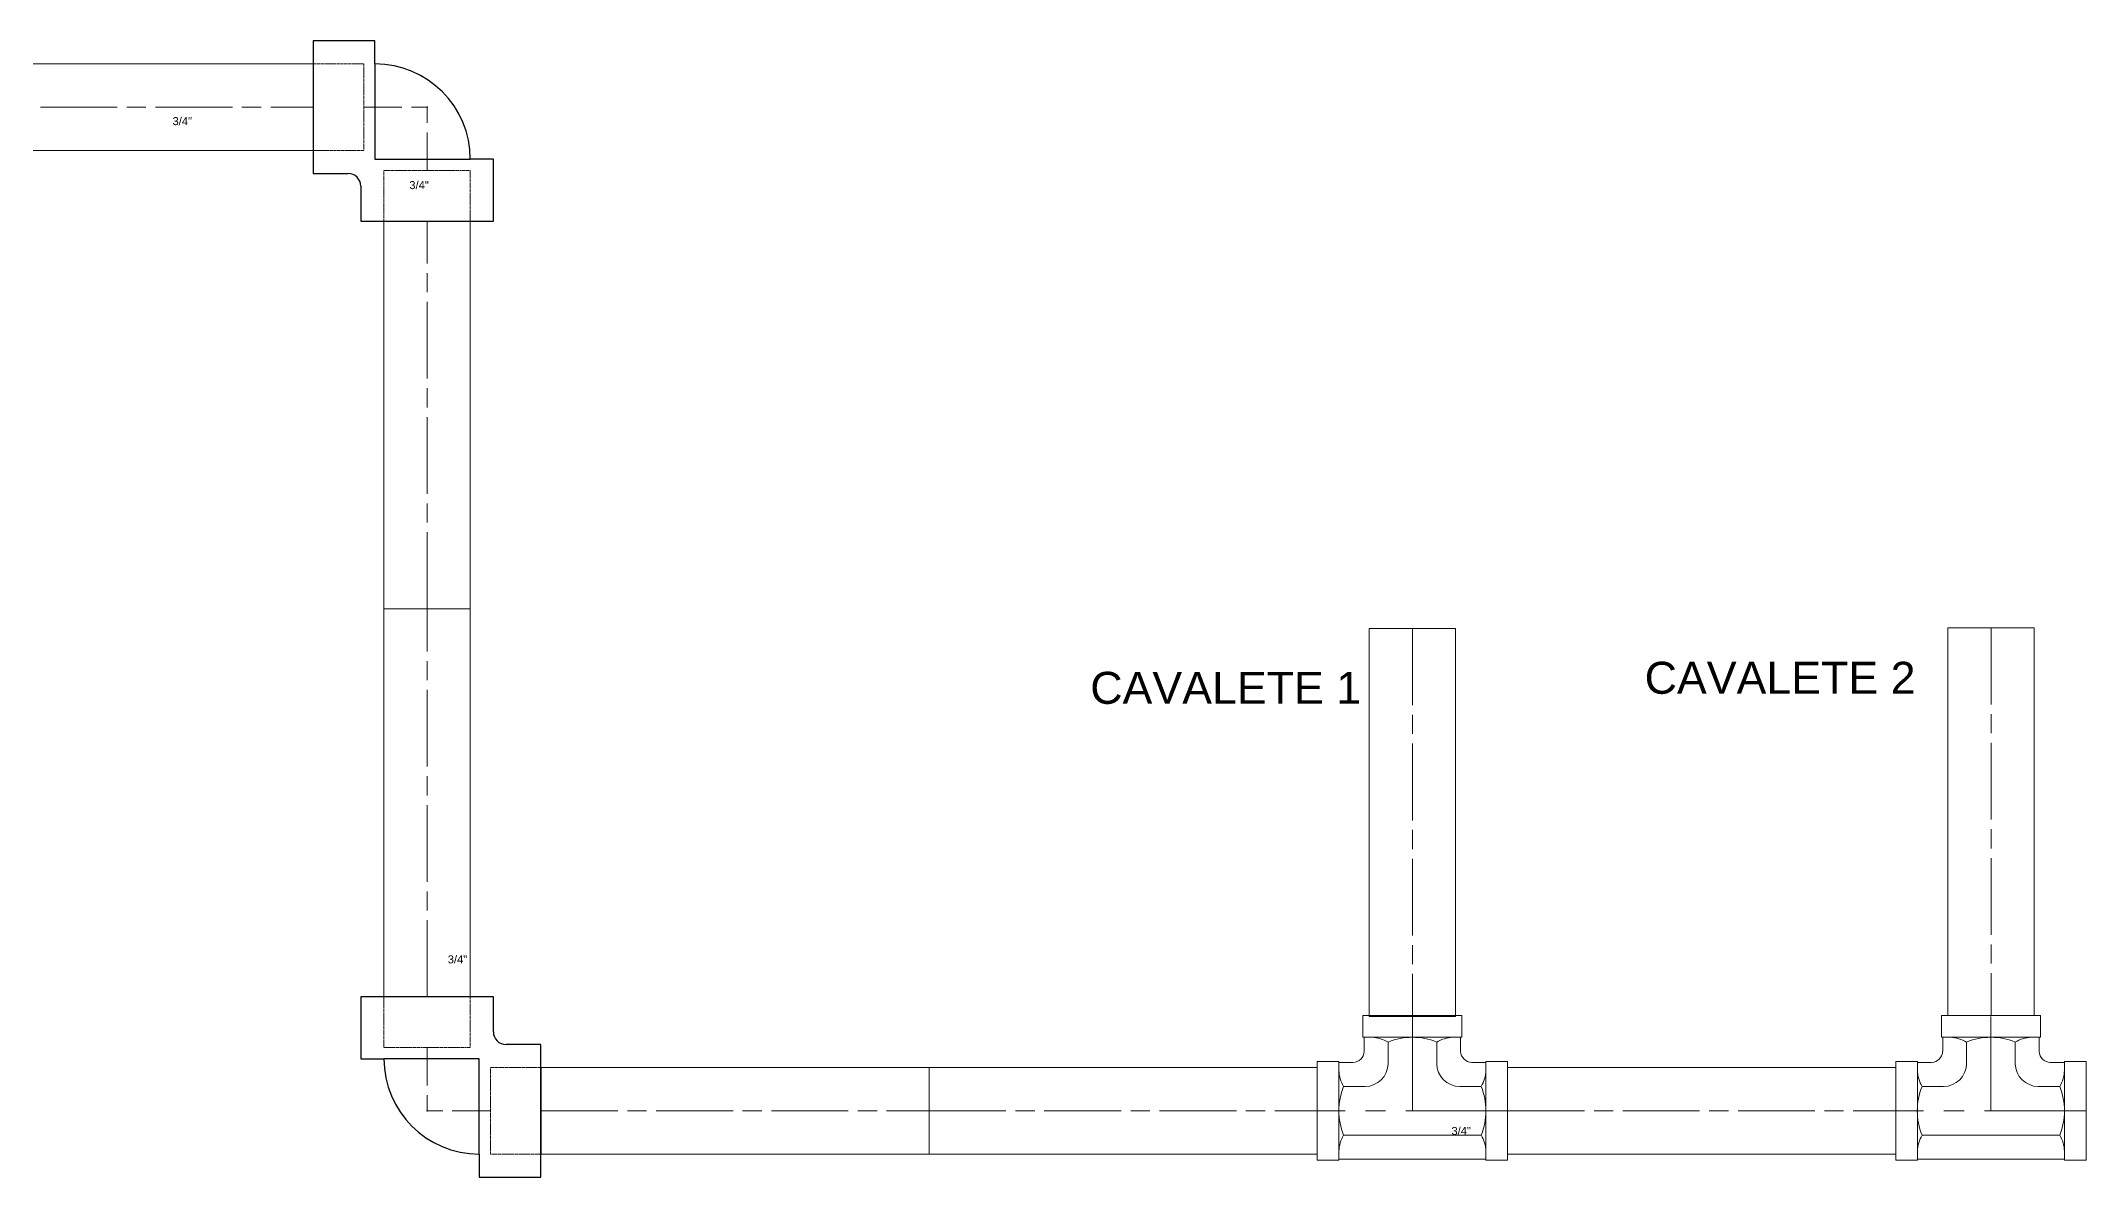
# Model space of a CAD drawing. Header units: millimetres. Extents: x 120 to 9893, y 17 to 2160.
# Drawn here: x 2069 to 2708, y 123 to 478 of the extents above; entities that cross this region are included whole.
import ezdxf

# ---------------------------------------------------------------- set-up
doc = ezdxf.new("R2010")
doc.units = ezdxf.units.MM
for name, pattern in [('ACAD_ISO02W100', [15, 12, -3]), ('ACAD_ISO08W100', [36, 24, -3, 6, -3]), ('CENTER', [50.8, 31.75, -6.35, 6.35, -6.35]), ('PHANTOM2', [1.25, 0.625, -0.125, 0.125, -0.125, 0.125, -0.125])]:
    doc.linetypes.add(name, pattern=pattern)
doc.layers.add('1', color=7, linetype='Continuous')
doc.layers.add('2', color=8, linetype='PHANTOM2', lineweight=0)
doc.layers.add('CENTER', color=1, linetype='ACAD_ISO08W100', lineweight=0)
doc.layers.add('BANTU', color=8, linetype='ACAD_ISO02W100', lineweight=0, plot=False)
doc.styles.get("Standard").update_dxf_attribs({"font": 'arial.ttf'})

# ---------------------------------------------------------------- blocks, each defined once
blk = doc.blocks.new('3P4 PIPE')
at = {"layer": '1', "lineweight": 0}
blk.add_lwpolyline([(-121.27, 13.5), (0, 13.5), (0, -13.5), (-121.27, -13.5)], close=True, dxfattribs=at)
at = {"layer": 'CENTER', "lineweight": 0}
blk.add_line((-121.27, 0), (0, 0), dxfattribs=at)
blk = doc.blocks.new('3P4 90 ELL SOCKOLET SIDE')
at = {"layer": '1'}
for p, q in [((-16.42, 20.87), (-35.85, 20.87)), ((-35.85, 20.87), (-35.85, -20.87)), ((-16.42, 13.6), (-16.42, 20.87)), ((-16.42, 13.6), (-16.42, -16.42)), ((-16.42, -16.42), (13.6, -16.42)), ((20.87, -16.42), (13.6, -16.42)), ((20.87, -35.85), (20.87, -16.42)), ((-35.85, -20.87), (-24.85, -20.87)), ((-20.87, -24.85), (-20.87, -35.85)), ((-20.87, -35.85), (20.87, -35.85))]:
    blk.add_line(p, q, dxfattribs=at)
for centre, radius in [((-16.42, -16.42), 30.02), ((-24.85, -24.85), 3.98)]:
    blk.add_arc(centre, radius, 0, 90, dxfattribs=at)
blk.add_point((0, 0), dxfattribs=at)
blk.add_point((0, 0), dxfattribs=at)
at = {"layer": '2', "lineweight": 0}
for p, q in [((-35.85, 13.6), (-19.93, 13.6)), ((-19.93, 13.6), (-19.93, -13.6)), ((-19.93, -13.6), (-35.85, -13.6)), ((-13.6, -35.85), (-13.6, -19.93)), ((-13.6, -19.93), (13.6, -19.93)), ((13.6, -19.93), (13.6, -35.85))]:
    blk.add_line(p, q, dxfattribs=at)
at = {"layer": 'BANTU', "lineweight": 0}
for p in [(-19.93, 0), (0, -19.93)]:
    blk.add_line(p, (0, 0), dxfattribs=at)

msp = doc.modelspace()

# ---------------------------------------------------------------- linework, layer by layer
at = {"color": 1, "linetype": 'CENTER', "lineweight": 9}
for p, q in [((2497.43, 173.51), (2497.43, 143.98)), ((2678.19, 173.51), (2678.19, 143.98)), ((2527.17, 143.98), (2467.68, 143.98)), ((2707.93, 143.98), (2648.44, 143.98))]:
    msp.add_line(p, q, dxfattribs=at)
at = {"lineweight": 9}
for p, q in [((2482.36, 166.96), (2482.36, 162.55)), ((2663.12, 166.96), (2663.12, 162.55)), ((2489.82, 165.49), (2489.82, 158.77)), ((2505.03, 165.49), (2505.03, 158.77)), ((2670.58, 165.49), (2670.58, 158.77)), ((2685.79, 165.49), (2685.79, 158.77)), ((2474.44, 159.05), (2478.86, 159.05)), ((2520.41, 159.05), (2515.99, 159.05)), ((2520.41, 159.05), (2515.99, 159.05)), ((2655.21, 159.05), (2659.62, 159.05)), ((2701.17, 159.05), (2696.76, 159.05)), ((2701.17, 159.05), (2696.76, 159.05)), ((2475.92, 151.59), (2482.64, 151.59)), ((2518.93, 151.59), (2512.21, 151.59)), ((2656.68, 151.59), (2663.4, 151.59)), ((2699.69, 151.59), (2692.98, 151.59)), ((2475.92, 136.38), (2518.93, 136.37)), ((2656.68, 136.38), (2699.7, 136.37)), ((2520.41, 128.88), (2474.44, 128.88)), ((2701.17, 128.88), (2655.21, 128.88))]:
    msp.add_line(p, q, dxfattribs=at)
for centre, radius, start, end in [((2478.67, 162.74), 3.69, 272.90363, 357.09637), ((2516.18, 162.74), 3.69, 182.90363, 267.09637), ((2659.43, 162.74), 3.69, 272.90363, 357.09637), ((2696.94, 162.74), 3.69, 182.90363, 267.09637), ((2482.58, 158.83), 7.24, 270.45065, 359.12401), ((2512.27, 158.83), 7.24, 180.87599, 269.54935), ((2663.34, 158.83), 7.24, 270.45065, 359.12401), ((2693.03, 158.83), 7.24, 180.87599, 269.54935)]:
    msp.add_arc(centre, radius, start, end, dxfattribs=at)
at = {"layer": '1', "lineweight": 0}
for p, q in [((2481.97, 166.96), (2481.97, 173.73)), ((2481.97, 173.73), (2512.88, 173.73)), ((2512.88, 173.73), (2512.88, 166.96)), ((2662.73, 166.96), (2662.73, 173.73)), ((2662.73, 173.73), (2693.64, 173.73)), ((2693.64, 173.73), (2693.64, 166.96)), ((2512.88, 166.96), (2481.97, 166.96)), ((2512.49, 162.55), (2512.49, 166.96)), ((2693.64, 166.96), (2662.73, 166.96)), ((2693.26, 162.55), (2693.26, 166.96)), ((2474.44, 159.44), (2467.68, 159.44)), ((2467.68, 159.44), (2467.68, 128.53)), ((2474.44, 128.53), (2474.44, 159.44)), ((2520.41, 128.53), (2520.41, 159.44)), ((2520.41, 159.44), (2527.17, 159.44)), ((2520.41, 128.88), (2520.41, 159.05)), ((2527.17, 159.44), (2527.17, 128.53)), ((2655.21, 159.44), (2648.44, 159.44)), ((2648.44, 159.44), (2648.44, 128.53)), ((2655.21, 128.53), (2655.21, 159.44)), ((2701.17, 128.53), (2701.17, 159.44)), ((2701.17, 159.44), (2707.93, 159.44)), ((2701.17, 128.88), (2701.17, 159.05)), ((2707.93, 159.44), (2707.93, 128.53)), ((2467.68, 128.53), (2474.44, 128.53)), ((2527.17, 128.53), (2520.41, 128.53)), ((2648.44, 128.53), (2655.21, 128.53)), ((2707.93, 128.53), (2701.17, 128.53))]:
    msp.add_line(p, q, dxfattribs=at)
for centre, radius, start, end in [((2484.35, 156.17), 10.8, 59.58075, 87.4914), ((2497.43, 146.63), 20.34, 68.03737, 111.96263), ((2510.5, 156.18), 10.8, 92.50137, 120.42647), ((2665.11, 156.17), 10.8, 59.58075, 87.4914), ((2678.19, 146.63), 20.34, 68.03737, 111.96263), ((2691.26, 156.18), 10.8, 92.50137, 120.42647), ((2485.24, 157.06), 10.8, 182.5086, 210.41925), ((2509.62, 157.06), 10.8, 329.58075, 357.4914), ((2666, 157.06), 10.8, 182.5086, 210.41925), ((2690.38, 157.06), 10.8, 329.58075, 357.4914), ((2494.78, 143.98), 20.34, 158.03802, 201.96198), ((2500.07, 143.98), 20.34, 338.03802, 21.96198), ((2675.54, 143.98), 20.34, 158.03802, 201.96198), ((2680.83, 143.98), 20.34, 338.03802, 21.96198), ((2485.24, 130.91), 10.8, 149.58075, 177.4914), ((2509.62, 130.91), 10.8, 2.5086, 30.41925), ((2666, 130.91), 10.8, 149.58075, 177.4914), ((2690.38, 130.91), 10.8, 2.5086, 30.41925)]:
    msp.add_arc(centre, radius, start, end, dxfattribs=at)

# ---------------------------------------------------------------- block references
at = {"layer": '1', "lineweight": 0, "xscale": 0.9925956609533363, "yscale": 0.9925956609533363, "zscale": 0.9925956609533363}
msp.add_blockref('3P4 90 ELL SOCKOLET SIDE', (2189.55, 457.7), dxfattribs=at)
at = {"layer": '1', "lineweight": 0}
for p in [(2153.97, 457.7), (2346.41, 143.98), (2467.68, 143.98), (2648.44, 143.98)]:
    msp.add_blockref('3P4 PIPE', p, dxfattribs=at)
for p, rotation in [((2189.55, 422.11), 90), ((2189.55, 300.84), 90), ((2497.43, 173.51), 270), ((2678.22, 173.73), 270)]:
    msp.add_blockref('3P4 PIPE', p, dxfattribs=dict(at, rotation=rotation))
at = {"layer": '1', "lineweight": 0, "xscale": 0.9925956609533363, "yscale": 0.9925956609533363, "zscale": 0.9925956609533363, "rotation": 180}
msp.add_blockref('3P4 90 ELL SOCKOLET SIDE', (2189.55, 143.98), dxfattribs=at)

# ---------------------------------------------------------------- texts
at = {"attachment_point": 1}
for s, insert, char_height in [('\\P3/4"', (2110, 458.75), 2.5), ('\\P3/4"', (2184, 438.75), 2.5), ('CAVALETE 1', (2396.77, 281.2), 10), ('CAVALETE 2\\P', (2570, 284.34), 10), ('\\P3/4"', (2196, 196.75), 2.5), ('\\P3/4"', (2509.62, 143.12), 2.5)]:
    msp.add_mtext(s, dxfattribs=dict(at, insert=insert, char_height=char_height))

doc.saveas('drawing.dxf')
